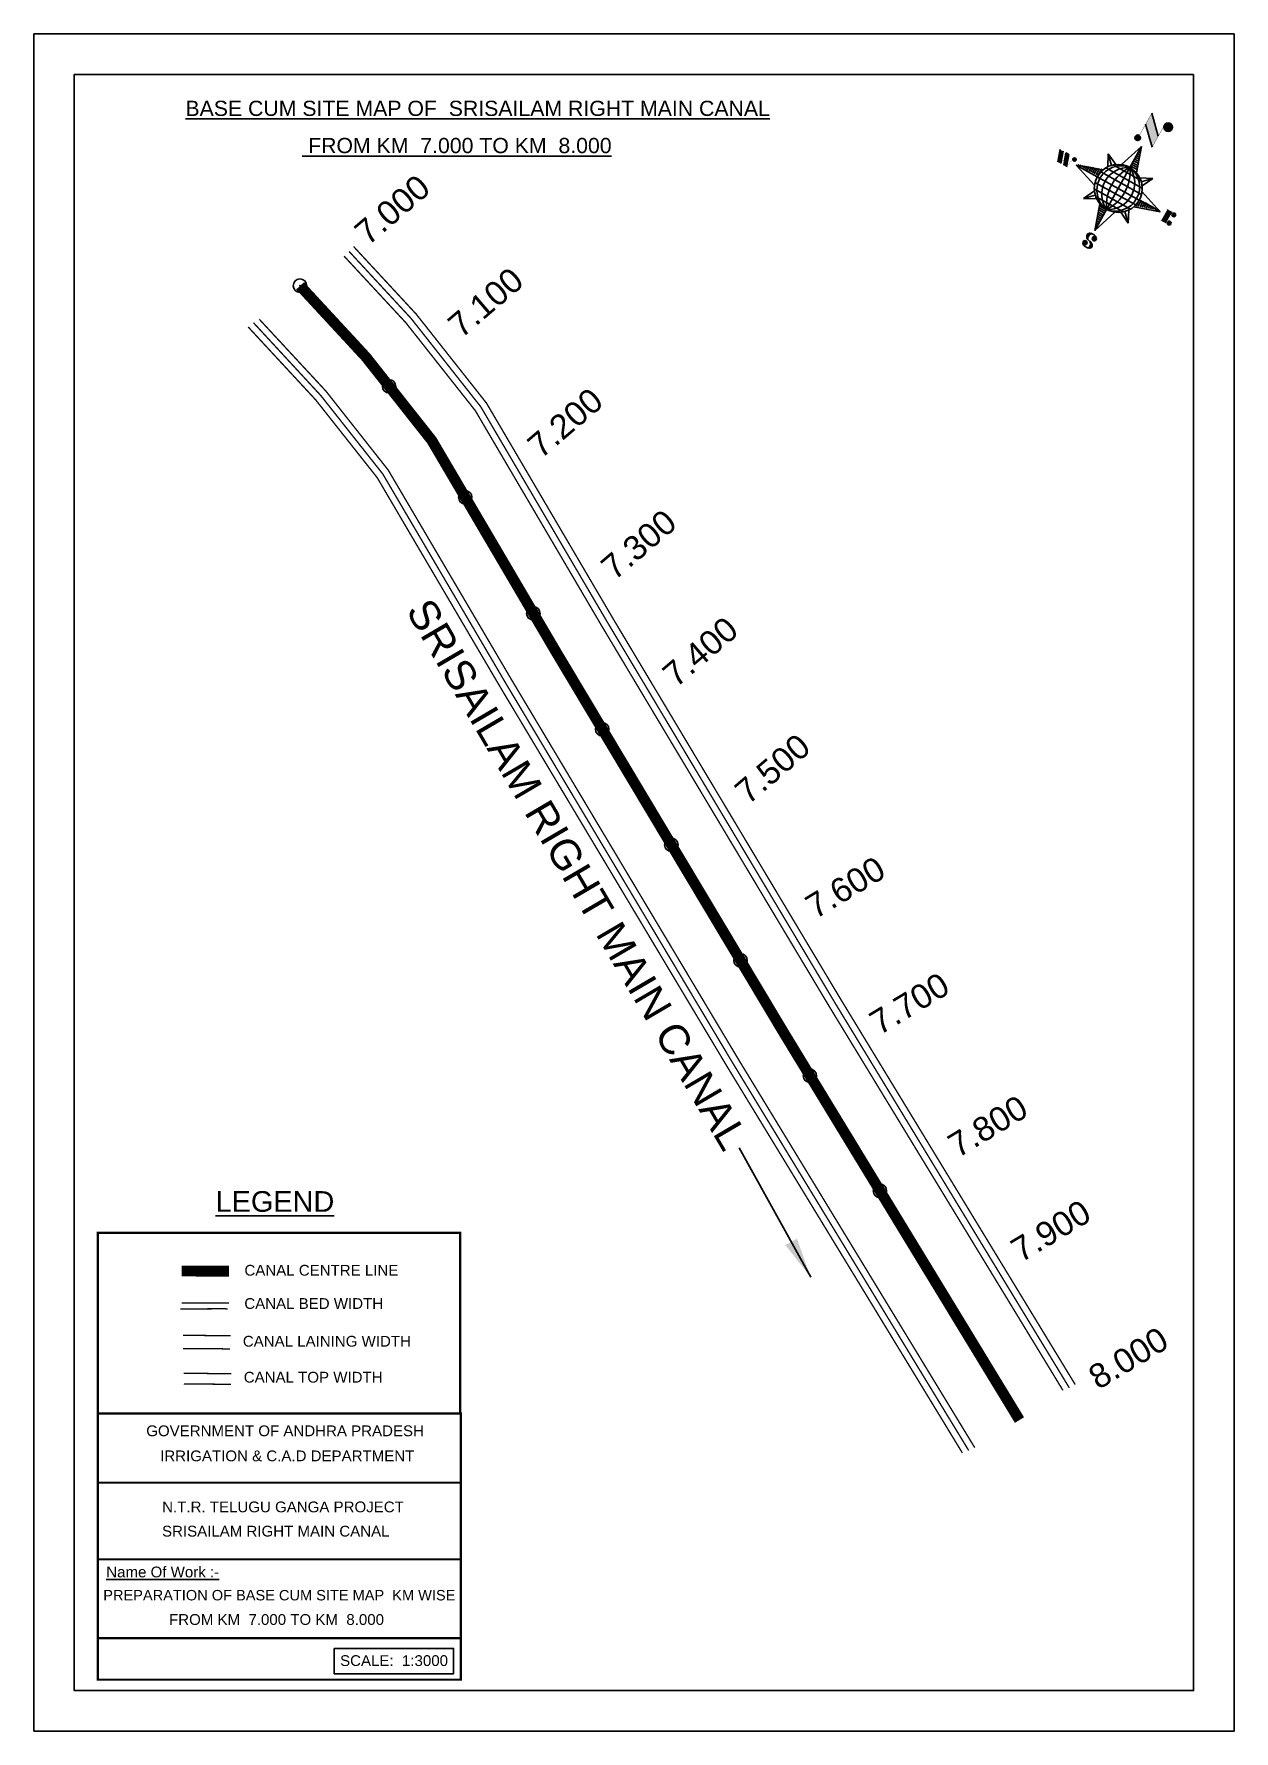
# Model space of a CAD drawing. Header units: inches. Extents: x 279044 to 279935, y 1753814 to 1755074.
import ezdxf

# ---------------------------------------------------------------- set-up
doc = ezdxf.new("R2010")
doc.units = ezdxf.units.IN
doc.header["$MEASUREMENT"] = 0
doc.header["$PDMODE"] = 32
doc.header["$PDSIZE"] = 10
for name, color, linetype in [('AQUADUCT', 1, 'Continuous'), ('bed with', 5, 'Continuous'), ('bord', 1, 'Continuous'), ('CHAINAGE', 7, 'Continuous'), ('FRAME 025', 7, 'Continuous'), ('lining', 4, 'Continuous'), ('TEXT', 7, 'Continuous'), ('top of bund', 1, 'Continuous'), ('V', 6, 'Continuous')]:
    doc.layers.add(name, color=color, linetype=linetype)
doc.styles.get("Standard").update_dxf_attribs({"font": 'arial.ttf'})
doc.dimstyles.get("Standard").update_dxf_attribs({"dimtxt": 0.18, "dimasz": 0.18, "dimexe": 0.18, "dimexo": 0.0625, "dimgap": 0.09, "dimtad": 0, "dimtih": 1, "dimtoh": 1, "dimdec": 4, "dimzin": 0, "dimdsep": 46, "dimtxsty": 'Standard', "dimcen": 0.09, "dimadec": 0, "dimazin": 0, "dimtfac": 1, "dimtdec": 4, "dimtofl": 0, "dimtmove": 0, "dimatfit": 3, "dimfxl": 0, "dimtolj": 1, "dimtzin": 0, "dimarcsym": 0})
pattern_1 = [(267.297113149, (-8720374.938, 50637915.138), (10.5367255337, -0.497431438), [])]
pattern_2 = [(357.297113149, (-8720374.938, 50637915.138), (0.497431438, 10.5367255337), [])]

# ---------------------------------------------------------------- blocks, each defined once
blk = doc.blocks.new('*X5')
at = {"color": 0, "linetype": 'Continuous'}
for p, q in [((6321.6, 240.5), (6322.3, 241.2)), ((6321.6, 240.3), (6322.3, 241)), ((6321.6, 240.1), (6322.3, 240.8)), ((6321.6, 239.9), (6322.4, 240.7)), ((6321.6, 239.8), (6322.4, 240.6)), ((6321.6, 239.6), (6322.5, 240.5)), ((6321.6, 239.4), (6322.5, 240.3)), ((6321.6, 239.2), (6322.6, 240.2)), ((6321.7, 239.1), (6322.6, 240.1)), ((6321.8, 240.8), (6322.4, 241.4)), ((6321.8, 239), (6322.7, 240)), ((6321.8, 239), (6322.8, 239.9)), ((6321.9, 238.9), (6322.9, 239.8)), ((6322, 238.8), (6323, 239.7)), ((6322.1, 241.3), (6322.4, 241.6)), ((6322.1, 238.7), (6323.1, 239.6)), ((6322.2, 238.6), (6323.1, 239.6)), ((6322.3, 238.5), (6323.2, 239.5)), ((6322.4, 238.5), (6323.3, 239.4)), ((6322.5, 238.4), (6323.4, 239.3)), ((6322.7, 238.4), (6323.6, 239.3)), ((6322.8, 238.3), (6323.7, 239.2)), ((6322.9, 238.3), (6323.8, 239.1)), ((6323.1, 238.2), (6323.9, 239.1)), ((6323.2, 238.2), (6324, 239)), ((6323.3, 238.2), (6324.2, 239)), ((6323.5, 238.1), (6324.3, 238.9)), ((6323.7, 238.1), (6324.4, 238.9)), ((6323.8, 238.1), (6324.6, 238.8)), ((6324.1, 238.2), (6324.7, 238.8)), ((6324.3, 238.3), (6324.9, 238.8)), ((6324.6, 238.3), (6325.1, 238.8)), ((6324.8, 238.4), (6325.2, 238.8)), ((6325.1, 238.5), (6325.4, 238.8)), ((6325.4, 238.6), (6325.6, 238.8))]:
    blk.add_line(p, q, dxfattribs=at)
blk = doc.blocks.new('*X4')
at = {"color": 0, "linetype": 'Continuous'}
for p, q in [((6324.4, 240.3), (6324.5, 240.4)), ((6324.6, 240.3), (6324.8, 240.5)), ((6324.7, 240.2), (6325, 240.5)), ((6324.8, 240.2), (6325.2, 240.6)), ((6325, 240.1), (6325.5, 240.6)), ((6325.1, 240.1), (6325.6, 240.6)), ((6325.2, 240), (6325.8, 240.6)), ((6325.3, 240), (6326, 240.6)), ((6325.4, 239.9), (6326.1, 240.6)), ((6325.5, 239.8), (6326.2, 240.5)), ((6325.6, 239.8), (6326.3, 240.5)), ((6325.7, 239.7), (6326.5, 240.4)), ((6325.9, 239.6), (6326.6, 240.3)), ((6326, 239.5), (6326.7, 240.3)), ((6326, 239.4), (6326.8, 240.2)), ((6326.1, 239.3), (6327, 240.2)), ((6326.2, 239.3), (6327.1, 240.1)), ((6326.3, 239.2), (6327.1, 240)), ((6326.4, 239.1), (6327.2, 239.9)), ((6326.5, 239), (6327.3, 239.8)), ((6326.5, 238.9), (6327.4, 239.7)), ((6326.6, 238.8), (6327.5, 239.6)), ((6326.7, 238.7), (6327.5, 239.5)), ((6326.8, 238.6), (6327.6, 239.4)), ((6326.8, 238.5), (6327.7, 239.3)), ((6326.8, 236.5), (6327.4, 237)), ((6326.9, 238.3), (6327.8, 239.2)), ((6326.9, 238.2), (6327.9, 239.1)), ((6326.9, 236.8), (6327.6, 237.4)), ((6327, 238.1), (6327.8, 239)), ((6327, 237.9), (6327.8, 238.8)), ((6327, 237.8), (6327.8, 238.6)), ((6327, 237.6), (6327.8, 238.4)), ((6327, 237.4), (6327.8, 238.2)), ((6327, 237.3), (6327.8, 238)), ((6327, 237.1), (6327.8, 237.9))]:
    blk.add_line(p, q, dxfattribs=at)
blk = doc.blocks.new('H')
at = {"layer": 'bord', "extrusion": (0.000427885, 0.004792, 0.999988)}
h = blk.add_hatch(dxfattribs=at)
h.set_pattern_fill('LINE', color=8, scale=84.387686, angle=-2.70289, style=0)
h.set_pattern_definition(pattern_2)
h.paths.add_polyline_path([(-492.5, 785.6, -0.090992), (-448, 775.2), (-486.5, 912)])
h = blk.add_hatch(dxfattribs=at)
h.set_pattern_fill('LINE', color=8, scale=84.387686, angle=-92.70289, style=0)
h.set_pattern_definition(pattern_1)
h.paths.add_polyline_path([(-624.9, 665.1, -0.090992), (-614.5, 709.6), (-751.3, 671.1)])
h = blk.add_hatch(dxfattribs=at)
h.set_pattern_fill('LINE', color=8, scale=84.387686, angle=-92.70289, style=0)
h.set_pattern_definition(pattern_1)
h.paths.add_polyline_path([(-245.6, 647.2), (-372, 653.2, -0.090992), (-382.4, 608.7)])
h = blk.add_hatch(dxfattribs=at)
h.set_pattern_fill('LINE', color=8, scale=84.387686, angle=-2.70289, style=0)
h.set_pattern_definition(pattern_2)
h.paths.add_polyline_path([(-504.4, 532.7, -0.090992), (-548.9, 543.1), (-510.4, 406.3)])
for p, q in [((-516.2, 1087.1, -1217.1), (-431.5, 994, -1216.7)), ((-519.4, 1020.4, -1216.8), (-434.7, 927.3, -1216.4)), ((-538.3, 773.7, -1215.6), (-487, 906.2, -1216.3)), ((-487, 906.2, -1216.3), (-493, 779.8, -1215.7)), ((-487, 906.2, -1216.3), (-448.5, 769.4, -1215.7)), ((-626.7, 793.8, -1215.7), (-566.8, 760.2, -1215.6)), ((-626.7, 793.8, -1215.7), (-584.1, 747, -1215.5)), ((-598.9, 731, -1215.4), (-626.7, 793.8, -1215.7)), ((-421.3, 753.3, -1215.6), (-358.5, 781.1, -1215.7)), ((-358.5, 781.1, -1215.7), (-405.3, 738.5, -1215.5)), ((-358.5, 781.1, -1215.7), (-392.1, 721.2, -1215.4)), ((-864.7, 700.9, -1215.1), (-846.9, 637.7, -1214.9)), ((-846.9, 700.1, -1215.1), (-829.1, 636.9, -1214.9)), ((-829.1, 699.2, -1215.2), (-811.3, 636, -1214.9)), ((-829.1, 699.2, -1215.2), (-811.3, 698.4, -1215.2)), ((-811.3, 698.4, -1215.2), (-793.5, 635.2, -1214.9)), ((-751.8, 665.3, -1215), (-615, 703.8, -1215.3)), ((-751.8, 665.3, -1215), (-625.4, 659.3, -1215)), ((-619.3, 614, -1214.8), (-751.8, 665.3, -1215)), ((-246.1, 641.4, -1215.1), (-382.9, 602.9, -1214.9)), ((-378.6, 692.6, -1215.3), (-246.1, 641.4, -1215.1)), ((-372.5, 647.4, -1215.1), (-246.1, 641.4, -1215.1)), ((-213.5, 669.3, -1215.3), (-216.7, 600.8, -1214.9)), ((-197.2, 599.9, -1214.9), (-193.9, 668.4, -1215.3)), ((-639.4, 525.6, -1214.4), (-605.8, 585.5, -1214.7)), ((-639.4, 525.6, -1214.4), (-592.6, 568.1, -1214.6)), ((-576.6, 553.3, -1214.6), (-639.4, 525.6, -1214.4)), ((-510.9, 400.5, -1213.9), (-549.4, 537.2, -1214.5)), ((-371.2, 512.9, -1214.5), (-431.1, 546.5, -1214.6)), ((-371.2, 512.9, -1214.5), (-413.8, 559.7, -1214.7)), ((-399, 575.7, -1214.7), (-371.2, 512.9, -1214.5)), ((-459.6, 533, -1214.5), (-510.9, 400.5, -1213.9)), ((-504.9, 526.9, -1214.5), (-510.9, 400.5, -1213.9))]:
    blk.add_line(p, q, dxfattribs=at)
at = {"layer": 'bord', "color": 8, "linetype": 'ByBlock', "extrusion": (0.000427885, 0.004792, 0.999988)}
for p, q in [((-386.5, 711.4, -1215.4), (-605.5, 721.7, -1215.4)), ((-410.8, 744.2, -1215.5), (-578.1, 752.1, -1215.5)), ((-493, 779.8, -1215.7), (-504.9, 526.9, -1214.5)), ((-372.5, 647.4, -1215.1), (-625.4, 659.3, -1215)), ((-378, 615.9, -1214.9), (-622.9, 627.5, -1214.9)), ((-375, 679.2, -1215.3), (-619.9, 690.7, -1215.2)), ((-392.4, 584.9, -1214.8), (-611.4, 595.3, -1214.7)), ((-419.8, 554.6, -1214.6), (-587.1, 562.5, -1214.6))]:
    blk.add_line(p, q, dxfattribs=at)
at = {"layer": 'bord', "extrusion": (0.000427885, 0.004792, 0.999988), "elevation": -1212.1}
for points in [[(-522, 959.6, 1.61, 1.61, 0), (-515.7, 1092.9, 1.61, 1.61, 0)], [(-434.2, 933.1, 1.61, 1.61, 0), (-427.9, 1066.5, 1.61, 1.61, 0)], [(-870.1, 707, 0.642, 0.642, 0), (-846.4, 705.9, 0.642, 0.642, 0)], [(-828.6, 642.7, 0.642, 0.642, 0), (-855.2, 643.9, 0.642, 0.642, 0)], [(-828.6, 642.7, 0.642, 0.642, 0), (-821, 678, 0.642, 0.642, 0)], [(-810.8, 641.8, 0.642, 0.642, 0), (-784.1, 640.6, 0.642, 0.642, 0)], [(-793, 641, 0.642, 0.642, 0), (-781.6, 693.9, 0.642, 0.642, 0)], [(-222.7, 675.6, 0.706, 0.706, 0), (-173.8, 673.3, 0.706, 0.706, 0)], [(-177.1, 604.8, 0.706, 0.706, 0), (-226, 607.1, 0.706, 0.706, 0)]]:
    blk.add_lwpolyline(points, format="xyseb", dxfattribs=at)
for points in [[(-413.7, 1073.1, 22.3, 22.3, 1), (-397.6, 1057.7, 22.3, 22.3, 1)], [(-530.3, 949.5, 14.8, 14.8, 1), (-519.6, 939.3, 14.8, 14.8, 1)], [(-775.9, 696.6, 8.9, 8.9, 1), (-769.5, 690.4, 8.9, 8.9, 1)], [(-177.8, 666.9, 9.79, 9.79, 1), (-170.8, 660.1, 9.79, 9.79, 1)], [(-180.1, 618, 9.79, 9.79, 1), (-173.1, 611.2, 9.79, 9.79, 1)], [(-489.8, 361.7, 11.1, 11.1, 1), (-498.1, 369.1, 11.1, 11.1, 1)], [(-525.2, 321.6, 11.1, 11.1, 1), (-533.4, 328.9, 11.1, 11.1, 1)]]:
    blk.add_lwpolyline(points, format="xyseb", close=True, dxfattribs=at)
at = {"layer": 'bord', "extrusion": (0.000427885, 0.004792, 0.999988), "const_width": 0.706, "elevation": -1212.1}
blk.add_lwpolyline([(-194.8, 644.8), (-185, 644.4)], dxfattribs=at)
at = {"layer": 'bord', "extrusion": (0.000427885, 0.004792, 0.999988), "elevation": -1212.1}
for points in [[(-537, 317.4), (-530.7, 310.5), (-519.8, 306.8), (-504.9, 306.9), (-493.9, 310), (-486.3, 317.7), (-486.5, 325.8), (-490.6, 333.3), (-493.5, 336.2), (-502.8, 340.9), (-522.5, 347.3), (-530.4, 351.6), (-533.7, 354.6), (-537.4, 362.6), (-537, 373.4), (-530, 380.7), (-520, 384.1), (-503.5, 384.2), (-492.5, 379.9), (-487.1, 373.3)], [(-522.5, 347.6), (-526.2, 353.8), (-527.8, 360.6), (-527.9, 370.6), (-525.9, 375.5), (-521.3, 381.2), (-514.5, 384.4)], [(-504.9, 306.9), (-499, 312.4), (-497, 319.4), (-497.5, 326.5), (-501.2, 335.4), (-509.2, 343.2)]]:
    blk.add_lwpolyline(points, dxfattribs=at)
at = {"layer": 'bord', "extrusion": (0.000427885, 0.004792, 0.999988)}
for centre, radius in [((-405.6, 1065.4, -1212.1), 22.3), ((-525, 944.4, -1212.1), 14.8), ((-498.4, 659.1, -1212.1), 126.6), ((-772.7, 693.5, -1212.1), 8.9), ((-174.3, 663.5, -1212.1), 9.79), ((-176.6, 614.6, -1212.1), 9.79), ((-494, 365.4, -1212.1), 11.1), ((-529.3, 325.2, -1212.1), 11.1)]:
    blk.add_circle(centre, radius, dxfattribs=at)
at = {"layer": 'bord', "color": 8, "linetype": 'ByBlock', "extrusion": (0.000427885, 0.004792, 0.999988)}
for centre, radius, start, end in [((-481.5, 658.3, -1212.1), 127.7, 94.92536, 259.66906), ((-436.8, 656.2, -1212.1), 140.8, 113.28644, 241.30798), ((-315.9, 650.5, -1212.1), 222.3, 142.58916, 212.00526), ((-560.1, 662.1, -1212.1), 140.8, 293.28644, 61.30798), ((-681, 667.8, -1212.1), 222.3, 322.58916, 32.00526), ((-515.4, 659.9, -1212.1), 127.7, 274.92536, 79.66906)]:
    blk.add_arc(centre, radius, start, end, dxfattribs=at)
at = {"layer": 'bord', "extrusion": (0.000427885, 0.004792, 0.999988)}
for points in [[(-515.7, 1092.9, -1212.1), (-431, 999.8, -1212.1), (-518.9, 1026.2, -1212.1), (-434.2, 933.1, -1212.1)], [(-864.1, 706.7, -1212.1), (-846.4, 705.9, -1212.1), (-846.3, 643.5, -1212.1), (-828.6, 642.7, -1212.1)], [(-828.6, 705, -1212.1), (-810.8, 704.2, -1212.1), (-810.8, 641.8, -1212.1), (-793, 641, -1212.1)], [(-193.4, 674.2, -1212.1), (-196.6, 605.7, -1212.1), (-213, 675.1, -1212.1), (-216.2, 606.7, -1212.1)]]:
    blk.add_solid(points, dxfattribs=at)
at = {"layer": 'bord', "extrusion": (0.000427885, 0.004792, 0.999988), "xscale": 7.977342409717546, "yscale": 7.977342408231451, "zscale": 7.977342408476333, "rotation": 138.0840426661453}
for name, p in [('*X4', (38300.5, -31929.4, -1212.1)), ('*X5', (38314.4, -31950.9, -1212.1))]:
    blk.add_blockref(name, p, dxfattribs=at)

msp = doc.modelspace()

# ---------------------------------------------------------------- linework, layer by layer
at = {"linetype": 'ByBlock'}
for points in [[(279043.6, 1753814.2), (279043.6, 1755074.2), (279934.6, 1755074.2), (279934.6, 1753814.2)], [(279904.6, 1755044.2), (279904.6, 1753844.2), (279073.6, 1753844.2), (279073.6, 1755044.2)]]:
    msp.add_lwpolyline(points, close=True, dxfattribs=at)
at = {"color": 3}
for p in [(279241.1, 1754887.3), (279307.3, 1754812.5), (279363.8, 1754730.2), (279414.4, 1754644), (279465.5, 1754558), (279516.8, 1754472.2), (279568.2, 1754386.4), (279619.7, 1754300.7), (279671.7, 1754215.3)]:
    msp.add_point(p, dxfattribs=at)
at = {"layer": 'bed with', "const_width": 1}
for points in [[(279273.9, 1754909.2), (279319.8, 1754859.7), (279371.3, 1754794.5), (279465.2, 1754634.6), (279633.5, 1754353.1), (279807.6, 1754067.1)], [(279210.9, 1754862.4), (279260.4, 1754809), (279306.7, 1754750.3), (279398.1, 1754594.9), (279566.7, 1754312.8), (279742.1, 1754024.6)], [(279187.4, 1754127.6), (279185.4, 1754127.7), (279152.6, 1754127.6), (279152.3, 1754127.6)], [(279188.5, 1754132), (279185.4, 1754132.1), (279153.2, 1754132)]]:
    msp.add_lwpolyline(points, dxfattribs=at)
at = {"layer": 'FRAME 025', "lineweight": -3, "const_width": 1.64}
for points in [[(279091, 1754184.1), (279360.1, 1754184.1), (279360.1, 1754049.9), (279091, 1754049.9)], [(279091, 1754049.9), (279360.5, 1754049.9), (279360.5, 1753852.3), (279091, 1753852.3)]]:
    msp.add_lwpolyline(points, close=True, dxfattribs=at)
for points in [[(279091, 1753998.6), (279360.5, 1753998.6)], [(279091, 1753941.7), (279360.5, 1753941.7)], [(279091, 1753883.1), (279360.5, 1753883.1)]]:
    msp.add_lwpolyline(points, dxfattribs=at)
at = {"layer": 'lining', "const_width": 1}
for points in [[(279277.6, 1754912.7), (279323.6, 1754863), (279375.4, 1754797.3), (279469.5, 1754637.2), (279637.8, 1754355.7), (279812.3, 1754069)], [(279206.6, 1754859.8), (279256.6, 1754805.7), (279302.6, 1754747.5), (279393.8, 1754592.3), (279562.4, 1754310.2), (279737.6, 1754022.5)], [(279154.2, 1754108), (279179, 1754107.8), (279189.6, 1754107.7)], [(279154.2, 1754098.2), (279181.1, 1754098), (279189.1, 1754097.9)]]:
    msp.add_lwpolyline(points, dxfattribs=at)
at = {"layer": 'top of bund', "const_width": 1}
for points in [[(279280.9, 1754916.4), (279327.4, 1754866.2), (279379.6, 1754800.1), (279473.8, 1754639.7), (279642.1, 1754358.3), (279816.7, 1754071.4)], [(279202.7, 1754856.6), (279252.8, 1754802.5), (279298.5, 1754744.7), (279389.5, 1754589.8), (279558.2, 1754307.6), (279732.9, 1754020.7)], [(279154.8, 1754079.8), (279179.4, 1754079.6), (279190.2, 1754079.5)], [(279189.8, 1754071.6), (279181.8, 1754071.7), (279154.9, 1754071.9)]]:
    msp.add_lwpolyline(points, dxfattribs=at)
at = {"layer": 'V', "color": 6, "const_width": 8}
for points in [[(279241.2, 1754887.2), (279290.1, 1754834.3), (279339, 1754772.4), (279431.6, 1754614.8), (279600.1, 1754333), (279775.3, 1754045.1)], [(279188.4, 1754155.6), (279185.8, 1754155.7), (279153.2, 1754155.7)], [(279153.2, 1754155.7), (279188.4, 1754155.6)]]:
    msp.add_lwpolyline(points, dxfattribs=at)
at = {"layer": 'V', "color": 0}
msp.add_lwpolyline([(279266.5, 1753875.5), (279355.2, 1753875.5), (279355.2, 1753856.7), (279266.5, 1753856.7)], close=True, dxfattribs=at)

# ---------------------------------------------------------------- block references
at = {"layer": 'AQUADUCT', "color": 1, "xscale": 0.1408039184192786, "yscale": 0.1408039184729262, "zscale": 0.1408039184379445, "rotation": 333.7214776535305}
msp.add_blockref('H', (279870.9, 1754845.9, 170.9), dxfattribs=at)

# ---------------------------------------------------------------- texts
at = {"layer": 'CHAINAGE'}
for s, rotation, p in [('7.000', 40.6038, (279291.6, 1754916.5)), ('7.100', 40.6038, (279360.9, 1754847.6)), ('7.200', 40.6038, (279420, 1754758.2)), ('7.300', 40.6038, (279474.6, 1754667.9)), ('7.400', 40.6038, (279520.3, 1754588.3)), ('7.500', 40.6038, (279573.9, 1754501.4)), ('7.600', 31.1942, (279623.7, 1754416.6)), ('7.700', 31.1942, (279671.3, 1754330.4)), ('7.800', 31.1942, (279729.5, 1754239.3)), ('7.900', 31.1942, (279776.3, 1754161.6)), ('8.000', 31.1942, (279833.8, 1754067.2))]:
    msp.add_text(s, height=18, rotation=rotation, dxfattribs=at).set_placement(p)
at = {"layer": 'CHAINAGE', "color": 1}
msp.add_text('SRISAILAM RIGHT MAIN CANAL', height=22.124, rotation=300.4082, dxfattribs=at).set_placement((279319.4, 1754646.1))
at = {"layer": 'CHAINAGE', "color": 0}
for s, height, p in [('%%ULEGEND', 15.34, (279178.5, 1754199.7)), ('CANAL CENTRE LINE', 8, (279199.9, 1754152.3)), ('CANAL BED WIDTH', 8, (279199.8, 1754127.6)), ('CANAL LAINING WIDTH', 8, (279198.7, 1754099.6)), ('CANAL TOP WIDTH', 8, (279199.4, 1754072.9)), ('GOVERNMENT OF ANDHRA PRADESH ', 8, (279127, 1754033.1)), ('IRRIGATION & C.A.D DEPARTMENT', 8, (279137.3, 1754014.5)), ('N.T.R. TELUGU GANGA PROJECT', 8, (279138.8, 1753976.6)), ('SRISAILAM RIGHT MAIN CANAL', 8, (279138.7, 1753958.6)), ('%%UName Of Work :-', 8, (279097.3, 1753928.3)), ('PREPARATION OF BASE CUM SITE MAP  KM WISE', 7.743, (279095.1, 1753911.2)), (' FROM KM  7.000 TO KM  8.000', 8, (279140.8, 1753893)), ('SCALE:  1:3000', 8, (279270.9, 1753862.5))]:
    msp.add_text(s, height=height, dxfattribs=at).set_placement(p)
at = {"layer": 'TEXT', "color": 0}
for s, p in [('%%UBASE CUM SITE MAP OF  SRISAILAM RIGHT MAIN CANAL', (279156.1, 1755013.3)), ('%%U FROM KM  7.000 TO KM  8.000', (279242.8, 1754985.7))]:
    msp.add_text(s, height=11.294, dxfattribs=at).set_placement(p)

# ---------------------------------------------------------------- leaders
at = {"layer": 'CHAINAGE', "color": 1}
msp.add_leader([(279620.3, 1754151.1), (279567.3, 1754247.2)], dimstyle='Standard', override={"dimasz": 30, "dimgap": 0.09, "dimtad": 0}, dxfattribs=at)

doc.saveas('drawing.dxf')
